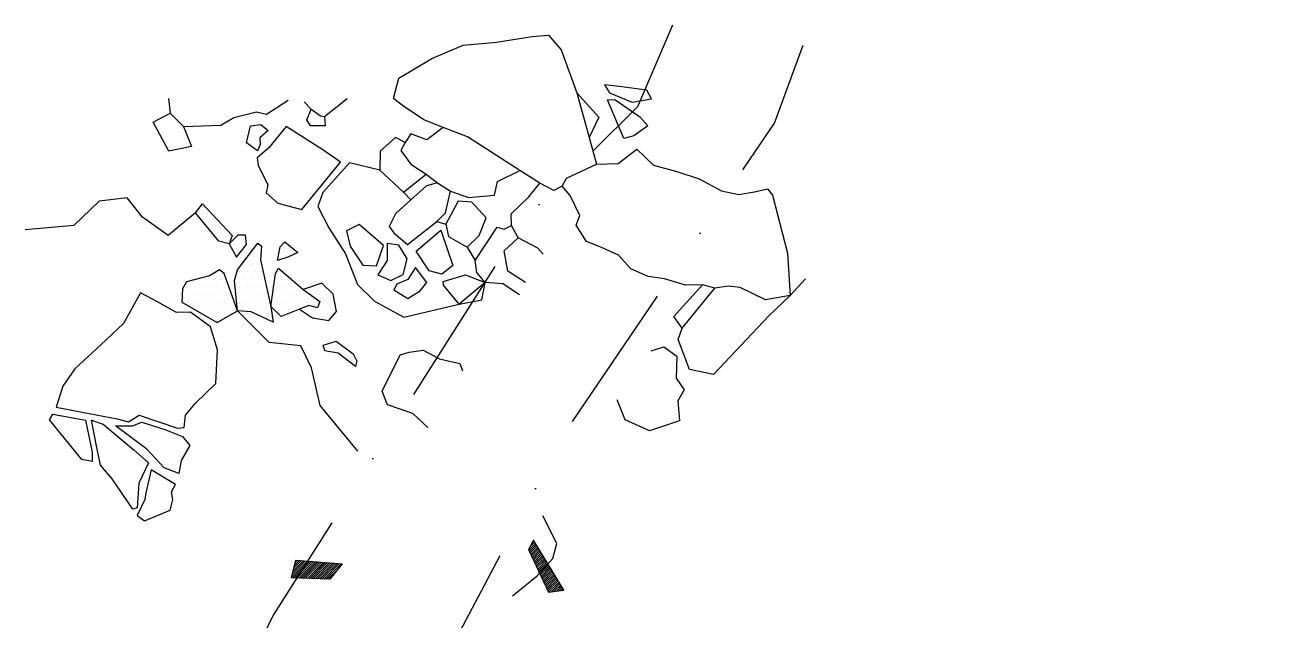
# Model space of a CAD drawing. Header units: metres. Extents: x 77 to 285, y -2031 to -1697.
# Drawn here: x 77.2 to 284.6, y -1795 to -1696.8 of the extents above; entities that cross this region are included whole.
import ezdxf

# ---------------------------------------------------------------- set-up
doc = ezdxf.new("R2010")
doc.units = ezdxf.units.M
doc.header["$LTSCALE"] = 25
doc.header["$MEASUREMENT"] = 0
doc.linetypes.add('STRICHPUNKTX2', pattern=[2, 1, -0.5, 0, -0.5])
doc.layers.get('0').update_dxf_attribs({"linetype": 'CONTINUOUS'})
for name, color, linetype in [('BEFUND', 1, 'CONTINUOUS'), ('GRABUNGSGRENZE', 3, 'STRICHPUNKTX2'), ('KNOCHEN', 2, 'CONTINUOUS'), ('STEINE', 4, 'CONTINUOUS'), ('STEINESCHRAFF', 4, 'CONTINUOUS')]:
    doc.layers.add(name, color=color, linetype=linetype)

# ---------------------------------------------------------------- blocks, each defined once
blk = doc.blocks.new('*X7')
at = {"color": 0}
for p, q in [((160.14, -1783.34), (161.24, -1782.25)), ((160.25, -1783.58), (161.37, -1782.47)), ((160.32, -1782.81), (161.1, -1782.03)), ((160.37, -1783.82), (161.5, -1782.69)), ((160.48, -1784.07), (161.64, -1782.9)), ((160.59, -1784.31), (161.77, -1783.12)), ((160.7, -1784.55), (161.91, -1783.34)), ((160.73, -1782.04), (160.97, -1781.81)), ((160.82, -1784.79), (162.04, -1783.56)), ((121.08, -1787.75), (123.68, -1785.15)), ((121.2, -1787.28), (123.36, -1785.12)), ((121.28, -1787.91), (124.01, -1785.18)), ((121.31, -1786.81), (123.03, -1785.1)), ((121.43, -1786.34), (122.7, -1785.07)), ((121.55, -1785.87), (122.38, -1785.04)), ((121.62, -1787.92), (124.34, -1785.2)), ((121.66, -1785.4), (122.05, -1785.02)), ((121.96, -1787.93), (124.66, -1785.23)), ((122.3, -1787.95), (124.99, -1785.26)), ((122.64, -1787.96), (125.32, -1785.28)), ((122.98, -1787.98), (125.64, -1785.31)), ((123.32, -1787.99), (125.97, -1785.34)), ((123.66, -1788.01), (126.3, -1785.37)), ((124, -1788.02), (126.62, -1785.39)), ((124.33, -1788.04), (126.95, -1785.42)), ((124.67, -1788.05), (127.28, -1785.45)), ((125.01, -1788.06), (127.61, -1785.47)), ((125.35, -1788.08), (127.93, -1785.5)), ((125.69, -1788.09), (128.26, -1785.53)), ((126.03, -1788.11), (128.59, -1785.55)), ((126.37, -1788.12), (128.91, -1785.58)), ((126.71, -1788.14), (129.24, -1785.61)), ((160.93, -1785.03), (162.18, -1783.78)), ((161.04, -1785.27), (162.31, -1784)), ((161.15, -1785.51), (162.44, -1784.22)), ((161.27, -1785.75), (162.58, -1784.44)), ((161.38, -1785.99), (162.71, -1784.66)), ((161.49, -1786.23), (162.85, -1784.88)), ((161.61, -1786.47), (162.98, -1785.1)), ((161.72, -1786.71), (163.12, -1785.32)), ((161.83, -1786.95), (163.25, -1785.54)), ((127.05, -1788.15), (128.71, -1786.48)), ((161.94, -1787.2), (163.38, -1785.76)), ((162.06, -1787.44), (163.52, -1785.98)), ((162.17, -1787.68), (163.65, -1786.19)), ((162.28, -1787.92), (163.79, -1786.41)), ((162.4, -1788.16), (163.92, -1786.63)), ((162.51, -1788.4), (164.06, -1786.85)), ((162.62, -1788.64), (164.19, -1787.07)), ((162.73, -1788.88), (164.32, -1787.29)), ((162.85, -1789.12), (164.46, -1787.51)), ((162.96, -1789.36), (164.59, -1787.73)), ((163.07, -1789.6), (164.73, -1787.95)), ((163.18, -1789.84), (164.86, -1788.17)), ((163.3, -1790.08), (164.99, -1788.39)), ((163.47, -1790.27), (165.13, -1788.61)), ((163.88, -1790.21), (165.26, -1788.83)), ((164.29, -1790.15), (165.4, -1789.05)), ((164.7, -1790.1), (165.53, -1789.26)), ((165.11, -1790.04), (165.67, -1789.48)), ((165.52, -1789.98), (165.8, -1789.7)), ((165.93, -1789.93), (165.93, -1789.92)), ((119.14, -1807.73), (124.42, -1802.45)), ((119.33, -1807.89), (124.51, -1802.71)), ((119.53, -1808.04), (124.6, -1802.98)), ((119.72, -1808.2), (124.68, -1803.24)), ((119.92, -1808.36), (124.77, -1803.51)), ((120.11, -1808.52), (124.86, -1803.77)), ((118.95, -1807.57), (121.91, -1804.61)), ((120.31, -1808.68), (123.91, -1805.08)), ((120.5, -1808.84), (122.52, -1806.82)), ((120.69, -1809), (121.12, -1808.57))]:
    blk.add_line(p, q, dxfattribs=at)
blk = doc.blocks.new('*X20')
at = {"color": 0}
for p, q in [((115.625, -1733.75), (115.625, -1733.75)), ((115, -1735), (115, -1735)), ((108.75, -1737.5), (108.75, -1737.5)), ((112.5, -1737.5), (112.5, -1737.5)), ((113.125, -1736.25), (113.125, -1736.25)), ((113.75, -1737.5), (113.75, -1737.5)), ((114.375, -1736.25), (114.375, -1736.25)), ((115, -1737.5), (115, -1737.5)), ((115.625, -1736.25), (115.625, -1736.25)), ((116.25, -1737.5), (116.25, -1737.5)), ((118.75, -1737.5), (118.75, -1737.5)), ((103.75, -1740), (103.75, -1740)), ((105, -1740), (105, -1740)), ((105.625, -1738.75), (105.625, -1738.75)), ((106.25, -1740), (106.25, -1740)), ((106.875, -1738.75), (106.875, -1738.75)), ((107.5, -1740), (107.5, -1740)), ((108.125, -1738.75), (108.125, -1738.75)), ((108.75, -1740), (108.75, -1740)), ((109.375, -1738.75), (109.375, -1738.75)), ((110, -1740), (110, -1740)), ((111.875, -1738.75), (111.875, -1738.75)), ((112.5, -1740), (112.5, -1740)), ((113.125, -1738.75), (113.125, -1738.75)), ((113.75, -1740), (113.75, -1740)), ((114.375, -1738.75), (114.375, -1738.75)), ((115, -1740), (115, -1740)), ((115.625, -1738.75), (115.625, -1738.75)), ((116.25, -1740), (116.25, -1740)), ((118.75, -1740), (118.75, -1740)), ((119.375, -1738.75), (119.375, -1738.75)), ((120, -1740), (120, -1740)), ((120.625, -1738.75), (120.625, -1738.75)), ((121.25, -1740), (121.25, -1740)), ((122.5, -1740), (122.5, -1740)), ((125, -1740), (125, -1740)), ((126.25, -1740), (126.25, -1740)), ((103.125, -1741.25), (103.125, -1741.25)), ((104.375, -1741.25), (104.375, -1741.25)), ((105.625, -1741.25), (105.625, -1741.25)), ((106.875, -1741.25), (106.875, -1741.25)), ((108.125, -1741.25), (108.125, -1741.25)), ((109.375, -1741.25), (109.375, -1741.25)), ((110.625, -1741.25), (110.625, -1741.25)), ((113.125, -1741.25), (113.125, -1741.25)), ((114.375, -1741.25), (114.375, -1741.25)), ((115.625, -1741.25), (115.625, -1741.25)), ((116.875, -1741.25), (116.875, -1741.25)), ((118.125, -1741.25), (118.125, -1741.25)), ((119.375, -1741.25), (119.375, -1741.25)), ((120.625, -1741.25), (120.625, -1741.25)), ((121.875, -1741.25), (121.875, -1741.25)), ((123.125, -1741.25), (123.125, -1741.25)), ((124.375, -1741.25), (124.375, -1741.25)), ((125.625, -1741.25), (125.625, -1741.25)), ((126.875, -1741.25), (126.875, -1741.25)), ((103.75, -1742.5), (103.75, -1742.5)), ((105, -1742.5), (105, -1742.5)), ((105.625, -1743.75), (105.625, -1743.75)), ((106.25, -1742.5), (106.25, -1742.5)), ((106.875, -1743.75), (106.875, -1743.75)), ((107.5, -1742.5), (107.5, -1742.5)), ((108.125, -1743.75), (108.125, -1743.75)), ((108.75, -1742.5), (108.75, -1742.5)), ((109.375, -1743.75), (109.375, -1743.75)), ((110, -1742.5), (110, -1742.5)), ((110.625, -1743.75), (110.625, -1743.75)), ((111.25, -1742.5), (111.25, -1742.5)), ((111.875, -1743.75), (111.875, -1743.75)), ((112.5, -1742.5), (112.5, -1742.5)), ((113.125, -1743.75), (113.125, -1743.75)), ((113.75, -1742.5), (113.75, -1742.5)), ((114.375, -1743.75), (114.375, -1743.75)), ((115, -1742.5), (115, -1742.5)), ((115.625, -1743.75), (115.625, -1743.75)), ((116.25, -1742.5), (116.25, -1742.5)), ((116.875, -1743.75), (116.875, -1743.75)), ((118.75, -1742.5), (118.75, -1742.5)), ((119.375, -1743.75), (119.375, -1743.75)), ((120, -1742.5), (120, -1742.5)), ((120.625, -1743.75), (120.625, -1743.75)), ((121.25, -1742.5), (121.25, -1742.5)), ((121.875, -1743.75), (121.875, -1743.75)), ((122.5, -1742.5), (122.5, -1742.5)), ((123.125, -1743.75), (123.125, -1743.75)), ((123.75, -1742.5), (123.75, -1742.5)), ((124.375, -1743.75), (124.375, -1743.75)), ((125, -1742.5), (125, -1742.5)), ((125.625, -1743.75), (125.625, -1743.75)), ((126.25, -1742.5), (126.25, -1742.5)), ((126.875, -1743.75), (126.875, -1743.75)), ((127.5, -1742.5), (127.5, -1742.5)), ((128.125, -1743.75), (128.125, -1743.75)), ((107.5, -1745), (107.5, -1745)), ((108.75, -1745), (108.75, -1745)), ((110, -1745), (110, -1745)), ((117.5, -1745), (117.5, -1745)), ((125, -1745), (125, -1745)), ((126.25, -1745), (126.25, -1745)), ((127.5, -1745), (127.5, -1745)), ((127.5, -1750), (127.5, -1750)), ((128.75, -1750), (128.75, -1750)), ((129.375, -1751.25), (129.375, -1751.25)), ((130.625, -1751.25), (130.625, -1751.25)), ((131.25, -1752.5), (131.25, -1752.5))]:
    blk.add_line(p, q, dxfattribs=at)

msp = doc.modelspace()

# ---------------------------------------------------------------- linework, layer by layer
at = {"layer": 'BEFUND', "flags": 128}
for points in [[(105.22, -1727.73), (100.73, -1731.46), (96.47, -1728.46), (93.99, -1725.3), (89.37, -1725.85), (85.19, -1729.86), (77.16, -1730.55)], [(132, -1767.04), (125.77, -1759.51), (124.36, -1753.31), (122.59, -1749.65), (117.36, -1749.13), (112.17, -1743.9)]]:
    msp.add_lwpolyline(points, dxfattribs=at)
at = {"layer": 'GRABUNGSGRENZE', "flags": 128}
for points in [[(183.84, -1696.81), (178.05, -1710.27), (159.76, -1728.43), (118, -1794.06), (92.67, -1847.08)], [(284.56, -2009.81), (201.52, -1938.33), (107.46, -1874.96), (166.15, -1763.95), (200.65, -1712.94), (205.34, -1700.1)]]:
    msp.add_lwpolyline(points, dxfattribs=at)
at = {"layer": 'KNOCHEN', "flags": 128}
for points in [[(163.39, -1790.28), (165.94, -1789.93), (160.91, -1781.71), (160.09, -1783.24), (163.39, -1790.28)], [(121.05, -1787.9), (121.77, -1784.99), (129.41, -1785.62), (127.36, -1788.16), (121.05, -1787.9)]]:
    msp.add_lwpolyline(points, dxfattribs=at)
at = {"layer": 'STEINE', "flags": 128}
for points in [[(165.62, -1723.37), (164.29, -1724.08), (161.95, -1722.86), (158.69, -1720.76), (150.04, -1715.24), (146.02, -1713.7), (142.86, -1712.42), (139.35, -1710.07), (137.83, -1708.89), (138.75, -1705.53), (144.16, -1702.28), (149.31, -1700.1), (154.82, -1699.6), (160.73, -1698.65), (163.38, -1698.45), (165.46, -1700.9), (168.05, -1707.99), (170.07, -1715.33), (171.33, -1719.72)], [(172.64, -1706.67), (173.45, -1707.95), (177.17, -1709.49), (180.38, -1708.93), (179.62, -1707.5), (175.03, -1706.93), (172.64, -1706.67)], [(100.78, -1708.92), (101.08, -1711.31)], [(123.15, -1709.47), (124.27, -1710.65), (125.84, -1711.77), (126.51, -1711.88), (130.23, -1708.88)], [(168.05, -1707.99), (171.71, -1711.97), (170.07, -1715.33)], [(103.27, -1713.51), (109.38, -1713.27), (111.52, -1712.05), (115.3, -1711.09), (116.93, -1711.5), (120.5, -1709.16)], [(126.51, -1711.88), (126.61, -1713.41), (124.16, -1713.4), (123.55, -1712.43), (124.27, -1710.65)], [(175.83, -1715.5), (173.09, -1709.12), (174.31, -1709.07), (178.43, -1711.94), (179.76, -1713.42), (177.46, -1715.04), (175.83, -1715.5)], [(100.81, -1717.58), (98.27, -1712.78), (101.08, -1711.31), (103.27, -1713.51), (104.58, -1716.82), (100.81, -1717.58)], [(115.44, -1717.51), (113.66, -1716.23), (114.27, -1713.43), (116.01, -1713.18), (117.18, -1714.2), (115.85, -1715.37), (115.9, -1716.49), (115.44, -1717.51)], [(115.44, -1717.51), (113.66, -1716.23), (114.27, -1713.43), (116.01, -1713.18), (117.18, -1714.2)], [(129.14, -1719.42), (126.19, -1717.38), (120.18, -1713.54), (117.27, -1717.11), (115.38, -1718.68), (115.53, -1719.9), (117.16, -1723.12), (116.85, -1724.44), (118.78, -1726.13), (122.75, -1727.21), (129.14, -1719.42)], [(146.02, -1713.7), (143.32, -1715.73), (140.72, -1714.71), (139.8, -1716.13), (139.08, -1717.46), (140.71, -1719.7), (143.25, -1721.39), (145.08, -1722.82), (147.22, -1724.2), (150.23, -1725.23), (154.51, -1724.83), (154.97, -1722.59), (158.69, -1720.76)], [(139.8, -1716.13), (138.17, -1715.32), (135.67, -1717.6), (135.61, -1720.71), (139.53, -1724.34), (143.25, -1721.39)], [(203.24, -1741.39), (199.16, -1742.1), (194.99, -1740.05), (193.05, -1739.84), (190.81, -1740.19), (188.77, -1739.63), (185.97, -1739.67), (182.51, -1738.65), (179.81, -1738.23), (179.81, -1738.23), (176.95, -1737), (174.92, -1734.71), (172.02, -1733.38), (169.63, -1732.45), (167.95, -1729.8), (168.56, -1728.17), (166.94, -1724.91), (165.62, -1723.37), (166.34, -1722.05), (171.33, -1719.72), (174.9, -1719.62), (177.96, -1717.23), (180.71, -1719.89), (184.53, -1720.92), (188.2, -1722.15), (191.91, -1724.14), (194.77, -1724.71), (197.36, -1724.31), (199.46, -1723.8), (200.32, -1724.82), (202.75, -1734.41), (203.24, -1741.39)], [(135.61, -1720.71), (130.62, -1719.53), (126.23, -1724.41), (125.41, -1726.7), (127.18, -1730.22), (129.92, -1734.51), (131.9, -1739.56), (134.75, -1742.32), (139.58, -1744.93), (148.66, -1742.8), (152.43, -1742.1), (152.95, -1739.25)], [(145.08, -1722.82), (143.3, -1723.28), (140.7, -1725.61), (138.19, -1727.9), (137.12, -1729.99), (137.93, -1731.06), (140.17, -1732.95), (144.97, -1729.19), (146.4, -1727.72), (147.22, -1724.2)], [(162.49, -1734.58), (161.62, -1733.56), (158.37, -1731.87), (157.3, -1729.83), (157.25, -1727.89), (160.16, -1725.1), (161.95, -1722.86)], [(140.7, -1725.61), (139.53, -1724.34)], [(106.4, -1726.26), (111.28, -1731.46), (110.77, -1732.84), (109.09, -1732.43), (105.22, -1727.73), (106.4, -1726.26)], [(146.9, -1731.64), (150, -1733.43), (151.95, -1731.5), (153.12, -1728.55), (150.78, -1725.99), (148.49, -1725.83), (146.5, -1729.6), (146.9, -1731.64)], [(132.18, -1729.67), (130.09, -1730.69), (130.69, -1733.24), (132.82, -1736.4), (135.07, -1736.51), (136.2, -1733.15), (132.18, -1729.67)], [(144.97, -1729.19), (146.5, -1729.6)], [(110.77, -1732.84), (111.99, -1735.03), (113.62, -1732.95), (113.47, -1731.42), (112.2, -1731.41), (110.77, -1732.84)], [(141.59, -1734.08), (145.63, -1730.62), (147.65, -1736.43), (145.82, -1737.86), (143.73, -1737.29), (141.59, -1734.08)], [(158.6, -1741.25), (155.85, -1739.46), (152.95, -1739.25), (151.58, -1737.56), (151.32, -1735.62), (154.95, -1730.13), (156.07, -1730.44), (157.3, -1729.83)], [(112.13, -1737.12), (115.51, -1732.75), (116.12, -1733.26), (115.96, -1735.5), (117.62, -1743.2), (118.03, -1745.75), (114.41, -1744.06), (112.17, -1743.9), (111.67, -1738.9), (112.13, -1737.12)], [(118.76, -1735.61), (119.17, -1733.37), (119.94, -1732.55), (122.08, -1734.29), (120.44, -1735.05), (118.76, -1735.61)], [(136.8, -1735.59), (135.27, -1737.99), (137.41, -1738.91), (139.45, -1737.94), (140.11, -1735.35), (138.74, -1733.05), (136.81, -1732.79), (136.8, -1735.59)], [(150, -1733.43), (151.32, -1735.62)], [(159.62, -1739.21), (156.72, -1737.37), (156.07, -1734), (158.37, -1731.87)], [(109.94, -1737.73), (109.18, -1737.12), (107.55, -1738.13), (103.77, -1739.14), (103.06, -1740.26), (102.95, -1742.45), (102.95, -1742.45), (108.8, -1745.83), (112.17, -1743.9), (109.94, -1737.73)], [(119.35, -1744.83), (117.62, -1743.2), (118.4, -1737.75), (118.91, -1736.88), (122.98, -1740.36), (125.73, -1742.35), (125.32, -1743.42), (123.89, -1743.01), (122.36, -1743.62), (119.35, -1744.83)], [(138.42, -1739.52), (137.91, -1740.44), (140.2, -1741.87), (142.24, -1740.6), (143.37, -1739.23), (141.49, -1736.78), (140.21, -1738.71), (138.42, -1739.52)], [(146.07, -1739.69), (146.02, -1739.08), (149.74, -1737.97), (152.95, -1739.25), (148.66, -1742.8), (146.07, -1739.69)], [(122.36, -1743.62), (124.5, -1745.05), (127.2, -1745.51), (128.48, -1744.04), (127.92, -1741.18), (126.04, -1739.34), (122.98, -1740.36)], [(185.44, -1746.76), (184.02, -1744.82), (188.77, -1739.63)], [(205.74, -1738.64), (203.24, -1741.39), (199.72, -1744.75), (190.57, -1754.41), (186.65, -1753.59), (184.78, -1748.64), (185.44, -1746.76), (190.81, -1740.19)], [(82.27, -1759.79), (87.73, -1760.82), (92.31, -1761.69), (94.19, -1762.21), (95.93, -1761.09), (102.29, -1763.24), (103.36, -1763.14), (103.57, -1761.11), (105.21, -1759.12), (108.58, -1755.87), (108.84, -1750.31), (107.68, -1746.54), (104.42, -1744.14), (102.08, -1744.18), (98.87, -1742.34), (96.18, -1740.91), (93.36, -1746), (89.63, -1749.51), (85.35, -1753.47), (83.35, -1756.32), (82.27, -1759.79)], [(126.27, -1749.59), (128.42, -1748.88), (131.21, -1750.97), (131.82, -1752.2), (131.57, -1753.06), (128.72, -1750.86), (126.53, -1750.5), (126.27, -1749.59)], [(143.52, -1763.13), (141.03, -1760.83), (136.85, -1759.39), (135.99, -1757.15), (138.96, -1751.14), (140.44, -1750.74), (142.73, -1750.38), (145.43, -1751.82), (148.79, -1752.59), (149.2, -1753.81)], [(180.29, -1750.52), (182.38, -1749.86), (184.52, -1751.39), (184.41, -1755.01), (185.73, -1756.95), (184.71, -1758.73), (185, -1762.04), (180.06, -1763.71), (176.04, -1761.87), (174.72, -1758.56)], [(86.49, -1768.41), (81.15, -1761.87), (81.71, -1760.96), (87.11, -1761.94), (88.22, -1767.19), (88.22, -1768.72), (86.49, -1768.41)], [(88.08, -1761.94), (90.01, -1762.61), (95.15, -1766.9), (97.49, -1768.94), (95.91, -1772.3), (95.59, -1776.38), (94.93, -1776.58), (91.52, -1771.58), (89.59, -1769.33), (88.99, -1766.43), (88.08, -1761.94)], [(102.48, -1770.73), (100.04, -1769.76), (97.19, -1766.7), (92.05, -1762.86), (94.86, -1762.87), (96.39, -1762.26), (100.36, -1763.54), (103.06, -1764.62), (104.28, -1766.1), (102.89, -1768.59), (102.48, -1770.73)], [(97.9, -1770.11), (97.07, -1773.93), (96.87, -1775), (95.64, -1777.65), (96.81, -1778.52), (101.04, -1776.74), (101.51, -1775.01), (101.3, -1773.74), (101.92, -1772.52), (97.9, -1770.11)], [(157.48, -1790.88), (161.51, -1787.57), (164.11, -1784.73), (164.78, -1782.28), (162.45, -1777.69)]]:
    msp.add_lwpolyline(points, dxfattribs=at)

# ---------------------------------------------------------------- block references
at = {"layer": 'KNOCHEN'}
msp.add_blockref('*X7', (0, 0), dxfattribs=at)
at = {"layer": 'STEINESCHRAFF'}
msp.add_blockref('*X20', (0, 0), dxfattribs=at)

doc.saveas('drawing.dxf')
